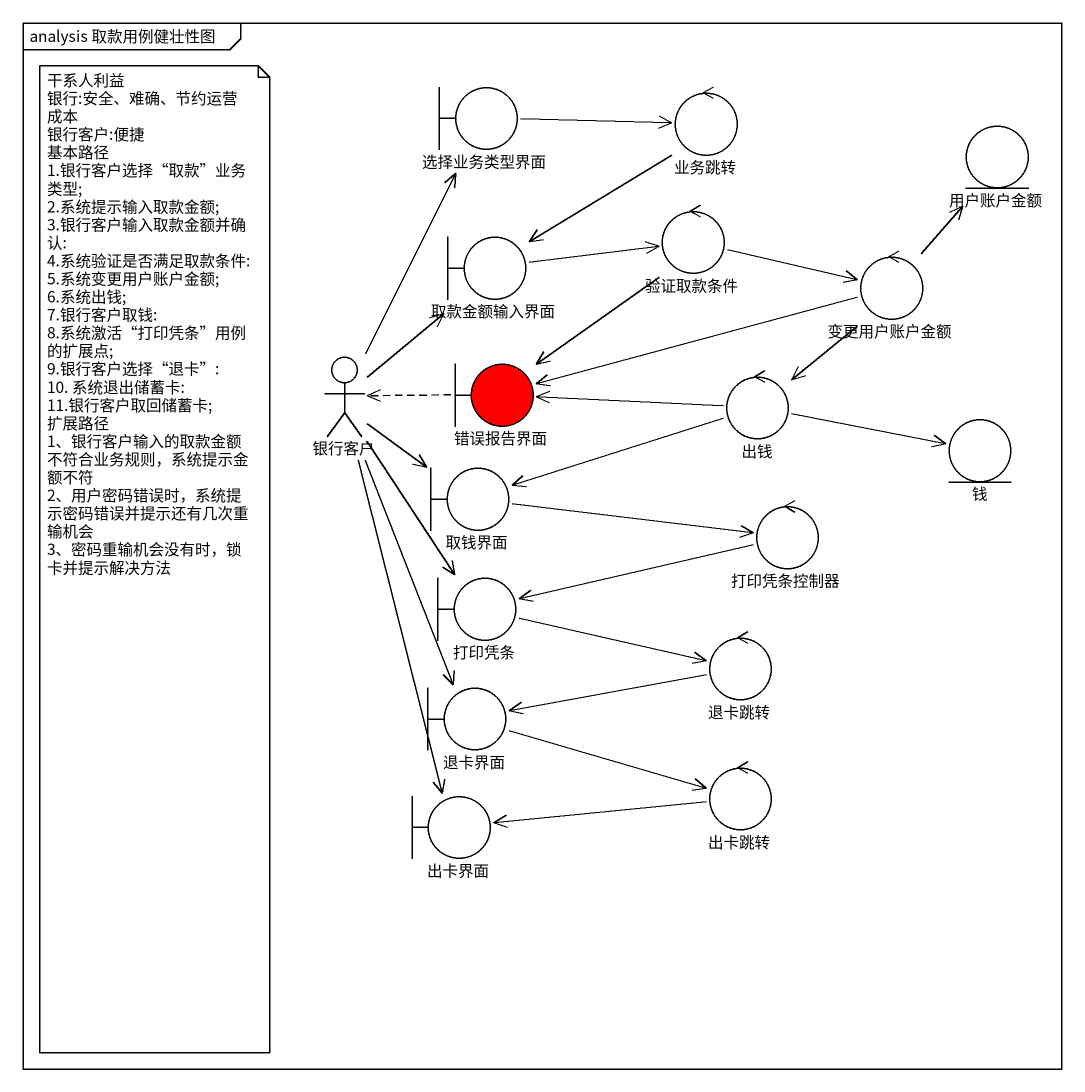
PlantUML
@startuml
mainframe analysis 取款用例健壮性图
boundary 选择业务类型界面
control 业务跳转
entity 用户账户金额
boundary 取款金额输入界面
control 验证取款条件
control 变更用户账户金额
actor 银行客户
boundary 错误报告界面 #FF0000
control 出钱
entity 钱
boundary 取钱界面
control 打印凭条控制器
boundary 打印凭条
control 退卡跳转
boundary 退卡界面
boundary 出卡界面
control 出卡跳转
选择业务类型界面 -right-> 业务跳转
业务跳转 --> 取款金额输入界面
取款金额输入界面 -right-> 验证取款条件
验证取款条件 -right-> 变更用户账户金额
验证取款条件 --> 错误报告界面
变更用户账户金额 -up-> 用户账户金额
变更用户账户金额 -left-> 错误报告界面
变更用户账户金额 --> 出钱
银行客户 -up-> 选择业务类型界面
银行客户 -up-> 取款金额输入界面
银行客户 --> 取钱界面
银行客户 --> 打印凭条
银行客户 --> 退卡界面
银行客户 --> 出卡界面
错误报告界面 .left.> 银行客户
出钱 -left-> 错误报告界面
出钱 -right-> 钱
出钱 -left-> 取钱界面
取钱界面 -right-> 打印凭条控制器
打印凭条控制器 -left-> 打印凭条
打印凭条 -right-> 退卡跳转
退卡跳转 -left-> 退卡界面
退卡界面 -right-> 出卡跳转
出卡跳转 -left-> 出卡界面
note as N1
  干系人利益
  银行:安全、难确、节约运营成本
  银行客户:便捷
  基本路径
  1.银行客户选择“取款”业务类型;
  2.系统提示输入取款金额;
  3.银行客户输入取款金额并确认:
  4.系统验证是否满足取款条件:
  5.系统变更用户账户金额;
  6.系统出钱;
  7.银行客户取钱:
  8.系统激活“打印凭条”用例的扩展点;
  9.银行客户选择“退卡”:
  10. 系统退出储蓄卡:
  11.银行客户取回储蓄卡;
  扩展路径
  1、银行客户输入的取款金额不符合业务规则，系统提示金额不符
  2、用户密码错误时，系统提示密码错误并提示还有几次重输机会
  3、密码重输机会没有时，锁卡并提示解决方法
end note
@enduml
